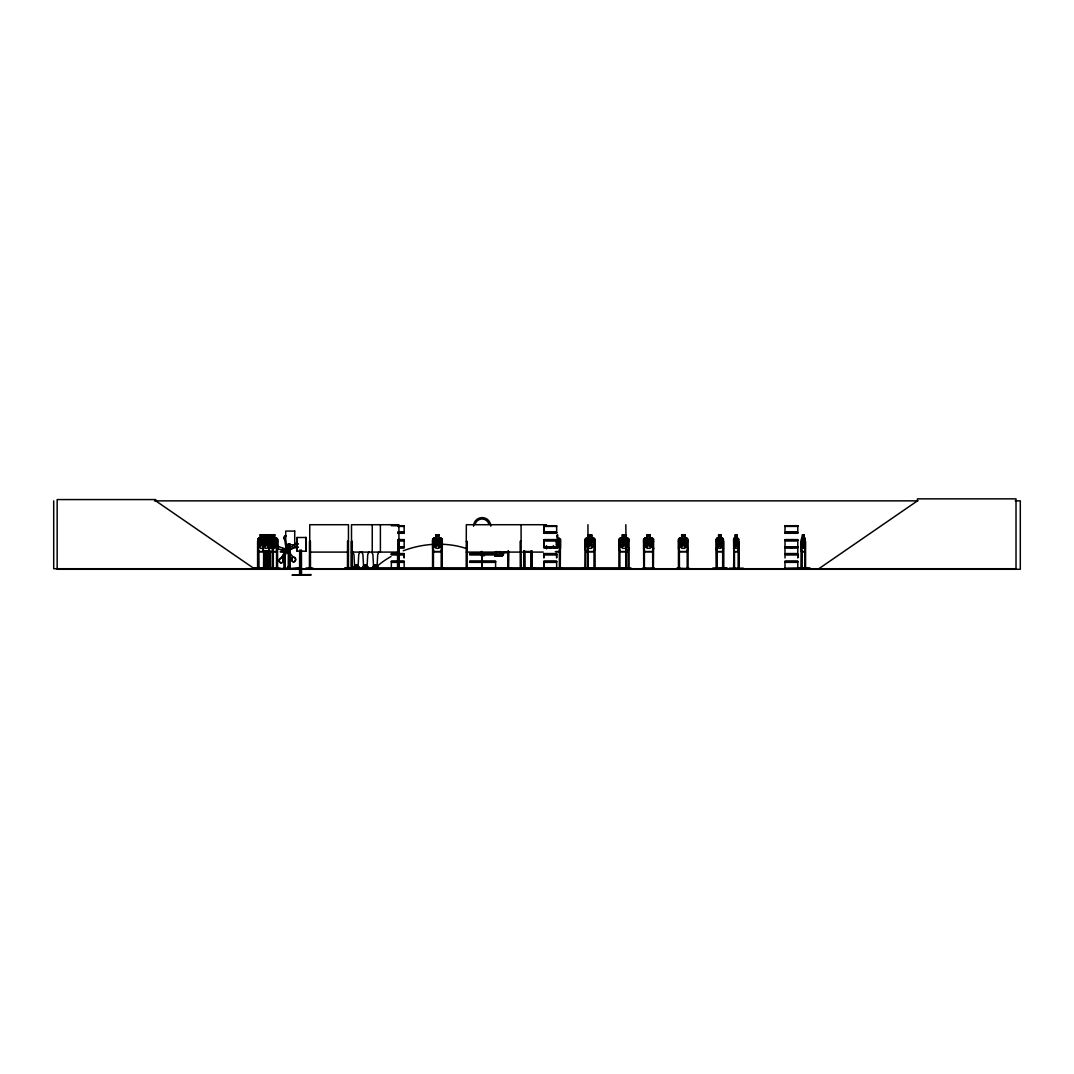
<?xml version="1.0" encoding="UTF-8"?>
<svg xmlns="http://www.w3.org/2000/svg" width="1074" height="1074" viewBox="0 0 1074 1074"><rect width="100%" height="100%" fill="white"/><g stroke="black" fill="none" stroke-linecap="round" stroke-linejoin="round"><path stroke-width="1.5" d="M404.146 554.828L404.133 557.97L404.16 554.828L391.352 554.828M481.407 555.647C482.79 556.963 482.951 553.875 481.407 554.721M556.641 554.828L556.641 557.97L556.654 554.828L543.847 554.828L543.847 557.97L543.86 554.828M797.781 554.828L797.781 557.97L797.794 554.828L784.987 554.828L785 557.97M392.641 568.696L402.911 568.696M593.976 568.012L583.007 568.146L593.264 568.576M583.007 568.2L593.264 568.723M631.136 568.723L620.879 568.2L631.136 568.576M631.136 568.2L619.926 568.012M288.087 550.506L287.134 549.042L294.612 545.23A2.282 1.973 -90 0 1 297.914 543.753M294.746 545.538L294.746 545.23A2.282 1.973 90 0 1 298.142 544.169M365.67 565.488L365.012 565.797L365.415 565.192M355.91 565.501L356.635 565.797L356.232 565.192M356.743 565.609L356.125 565.716M374.88 565.501L375.591 565.797L375.202 565.192M804.721 551.687L805.138 548.317L804.829 551.687L801.566 551.687L801.164 539.309L802.6 538.101M738.066 551.687L738.684 548.317M729.273 568.2L743.369 568.2M738.16 568.629L738.214 541.35L738.993 541.35L738.979 568.723M286.328 549.136L285.832 550.787L286.328 549.136L278.314 546.585A2.282 1.973 -90 0 0 277.79 545.579M272.581 551.687L273.36 548.317M268.688 551.566L269.44 548.317L268.742 551.687M716.304 548.331L716.962 551.687L722.627 551.687L723.366 548.317M722.627 551.687L723.446 548.331M276.622 551.566L277.629 548.317M511.385 568.643L504.082 568.643L511.479 568.723M712.626 568.2L727.246 568.2L712.68 568.723M313.058 568.643L305.848 568.643L313.152 568.723M313.111 568.2L305.889 568.2M560.306 548.317L559.339 551.566L555.983 551.566M557.446 548.317L558.91 545.619L558.91 539.336L557.446 538.208L557.54 534.731L557.393 538.208L560.467 539.296L560.467 548.331L559.406 551.687L555.298 551.687M441.078 551.566L442.193 548.317M439.051 534.731L438.944 538.208L441.159 538.101L442.3 539.296L442.3 548.331L441.159 551.687L433.614 551.687L432.621 548.331L432.661 539.309L433.681 538.101L435.869 538.101M687.011 551.687L688.152 548.331L687.038 551.687L679.453 551.687L678.5 548.331M520.286 568.643L520.138 541.35L521.065 541.35M520.702 568.723L535.134 568.576M526.743 568.643L520.648 568.2M653.542 548.317L652.415 551.566L644.695 551.566M653.65 548.331L652.495 551.687L644.601 551.687L643.568 548.331M628.948 548.317L627.82 551.566L620.074 551.566M629.055 548.331L627.901 551.687L619.993 551.687L618.96 548.331M265.708 568.643L265.533 551.002M801.191 568.723L801.714 538.208L804.802 538.208L805.245 539.336L805.285 548.331M348.271 568.643L348.204 541.35M354.165 567.904L353.776 566.481L353.789 568.643M398.293 548.317L399.273 545.619M269.185 546.022L269.963 543.914L271.897 547.19L270.42 543.202L271.829 539.323L269.024 539.336M553.54 546.841L554.493 547.069M430.728 568.643L443.817 568.2L440.796 568.643M433.453 568.643L433.453 541.35L432.46 541.35M676.808 568.2L689.844 568.643M679.359 568.696L679.533 567.716L678.338 567.716M466.183 568.2L466.331 524.716L546.491 524.716M618.691 568.629L618.785 567.716L619.926 567.716M642.99 568.2L643.782 568.146L643.071 568.723M291.98 558.493L291.712 558.762A2.282 1.973 90 0 0 293.229 561.783A2.282 1.973 90 0 0 295.538 559.541A2.282 1.973 90 0 0 293.215 557.299L287.765 550.264L286.637 551.365L291.833 558.493M273.333 542.41C274.259 537.269 277.844 539.336 273.951 543.202C277.911 547.243 274.394 549.27 273.387 543.914M555.97 542.41C556.923 537.282 560.601 539.336 556.614 543.202C560.4 547.203 557.285 549.257 556.023 543.914M286.718 550.975L281.442 558.346L285.845 550.438L287.107 551.338L282.999 559.5A2.282 1.973 -90 0 1 281.871 562.736A2.282 1.973 -90 0 1 279.307 560.897A2.282 1.973 -90 0 1 281.187 558.292L285.845 550.438L286.959 551.338L285.818 551.861M262.821 548.317L263.533 551.687L262.754 539.309L263.546 538.101M802.6 534.731L801.875 539.336L802.546 548.317L803.795 548.317L804.466 545.619L803.849 534.731M716.291 568.723L716.224 539.309L716.976 538.101L718.681 538.101L718.681 534.731M716.304 539.309L717.056 538.101L722.574 538.208L723.446 539.296L723.446 568.723M285.966 550.787L277.844 548.801A2.282 1.973 -90 0 1 276.461 549.499M278.139 548.559L277.978 548.801A2.282 1.973 -90 0 1 276.595 549.499M506.686 552.479L503.317 552.479L502.189 554.171L495.906 554.171M259.022 538.101L258.055 539.309L257.921 568.723M432.728 539.349L433.735 538.208M684.93 534.731L681.681 534.731L681.681 538.101L679.48 538.101L678.459 539.309L678.446 568.723M679.573 538.208L678.567 539.349L678.567 548.317M363.361 568.67L364.167 568.67L362.757 568.267L362.757 566.481L363.146 567.904M367.214 568.71L367.885 566.481L367.483 567.904M286.785 551.365L287.765 550.264M718.681 538.208L717.486 539.336L717.486 545.619L718.681 548.317L720.909 548.317L722.09 545.619L721.057 534.731L718.6 534.731L718.6 538.101M818.844 568.723L917.438 500.86L917.438 498.86L1016.017 498.86L1016.017 568.723L53.7 568.723L53.7 500.86M253.733 568.643L291.953 568.723M712.586 568.643L727.299 568.643M494.684 553.768L498.349 551.62C500.873 555.379 504.632 553.056 500.108 551.512M494.456 552.667L496.564 551.486M520.581 568.643L526.81 568.576M289.389 549.834L295.31 547.122L289.537 549.834M433.815 568.643L430.795 568.576M358.582 568.723L358.904 566.481L358.501 567.904M358.85 568.468L344.848 568.159L353.91 568.723M362.435 568.723L368.288 568.67L367.563 568.723M372.463 568.696L372.732 566.481L373.134 567.904M373.685 568.468L372.732 568.267L378.263 568.67L376.585 568.696M376.813 568.468L377.86 568.267L377.873 566.481L377.471 567.904M642.923 568.643L643.715 568.576L643.581 539.309L644.642 538.101L646.937 538.101L646.924 534.731L650.294 534.731L650.173 538.208L651.851 539.336L651.851 545.619L650.173 548.317L647.045 548.317L645.367 545.619L645.367 539.336L647.045 538.208L647.045 534.852L650.186 534.852M391.352 568.441L391.352 562.373L404.16 562.373L404.16 568.441L391.312 568.696M543.847 568.441L543.847 562.373L556.654 562.373L556.654 568.441L543.82 568.696M784.987 568.441L785 562.373L797.794 562.373L797.794 568.441L784.96 568.696M285.966 535.658A2.282 1.973 -90 0 0 285.241 539.98L285.926 549.23L287.537 549.109L287.255 544.437M154.495 500.86L917.948 500.86M1015.266 500.86L1020.3 500.86L1020.3 569.287L57.164 569.287L57.164 499.571L155.757 499.571L155.757 500.86L254.337 568.723M391.339 525.723L404.16 525.723M543.833 525.723L556.668 525.723M784.987 525.723L797.807 525.723M397.756 525.965L404.16 525.951L404.133 532.033L397.756 532.033M397.756 526.327L404.119 526.327L397.756 526.354M543.874 526.327L556.627 526.327L543.86 526.341L543.86 532.033L556.654 532.033L556.654 525.965L543.833 525.965L543.847 532.033M397.756 532.476L404.24 532.476M543.766 532.476L556.748 532.476M784.906 532.476L797.888 532.476M397.756 532.865L404.24 532.865M543.766 532.865L556.748 532.865M784.906 532.865L797.888 532.865M397.756 533.295L404.16 533.295M543.847 533.295L556.654 533.295M784.987 533.295L797.794 533.295M271.964 538.101L271.964 534.731L274.877 534.731L274.729 538.208L276.206 539.336L276.206 545.619L274.783 548.317L272.125 548.317M439.078 534.731L435.843 534.731L435.95 538.208L434.366 539.336L434.366 545.619L435.977 548.317L438.971 548.317L440.582 545.619L440.582 539.336L438.971 538.208M260.217 534.852L263.721 534.852M265.077 534.852L271.118 534.852M272.071 534.852L274.783 534.852M435.95 534.852L438.971 534.852M588.498 534.852L591.653 534.852L591.653 538.208L593.331 539.336L593.331 545.619L591.653 548.317L588.498 548.317L586.82 545.619L586.82 539.336L588.498 538.208L588.391 534.731L591.761 534.731L591.761 538.101L593.935 538.101L595.13 539.296L595.13 548.331L593.976 551.687L586.068 551.687L585.021 548.331M625.578 534.852L622.437 534.852L622.437 538.208L620.745 539.336L620.745 545.619L622.437 548.317L625.578 548.317L627.256 545.619L627.256 539.336L625.578 538.208L625.686 534.731L622.316 534.731L622.316 538.101L620.02 538.101L618.96 539.309L618.893 568.723M681.789 534.852L684.823 534.852L684.782 538.208L686.393 539.336L686.393 545.619L684.782 548.317L681.789 548.317L680.178 545.619L680.178 539.336L681.789 538.208L681.708 534.731M718.681 534.852L720.99 534.852M736.992 534.852L735.328 534.852L735.421 538.208L734.482 539.336L735.328 548.317L736.898 548.317L737.744 545.619L736.898 534.852M802.546 534.852L803.902 534.852M267.345 535.402L269.064 535.402M735.609 535.402L736.616 535.402L736.616 536.53L735.609 536.53M267.345 536.53L269.064 536.53M260.901 538.101L258.619 538.101L276.676 538.208L277.723 539.296L277.723 548.331L276.689 551.687L258.592 551.687L257.975 548.317M262.378 534.731L262.392 538.208L265.654 538.101M267.345 538.101L267.345 534.731L267.265 538.208L268.956 538.101L268.956 534.731M264.996 538.101L264.996 534.731L271.185 534.731L271.118 538.208L272.635 538.101M274.823 538.101L276.716 538.101M557.487 538.101L559.433 538.101M588.391 538.101L586.095 538.101L585.021 539.309L584.86 568.723M625.686 538.101L627.874 538.101L629.055 539.296L629.122 568.2M650.294 538.101L652.468 538.101L653.65 539.296L653.381 568.576L654.16 568.643M688.072 568.723L688.152 539.296L686.984 538.101L684.89 538.101L684.89 534.731M720.99 538.101L722.601 538.101M804.815 538.101L803.849 538.101L803.943 534.731L802.506 534.731L802.506 538.101M433.695 538.208L441.119 538.208L442.26 539.296L442.152 568.723M593.895 538.208L586.149 538.208L585.142 539.349L585.142 548.317M679.533 538.208L686.971 538.208M262.754 539.309L262.835 548.331M269.587 539.296L268.715 538.101L269.587 539.296L269.587 548.331M432.621 539.309L432.54 568.723L432.688 567.716M560.467 539.296L560.266 568.723M733.596 568.723L734.227 538.101L738.12 538.208L738.737 539.296L738.737 568.723M271.118 538.208L272.232 539.336L274.783 539.336L274.783 545.619M397.756 539.591L404.16 539.591M543.847 539.591L556.654 539.591M784.987 539.591L797.794 539.591M285.348 540.088L285.926 549.23M397.756 540.021L404.24 540.021M543.766 540.021L556.748 540.021M784.906 540.021L797.888 540.021M397.756 540.41L404.24 540.41M543.766 540.41L556.748 540.41M784.906 540.41L797.888 540.41M397.756 540.853L404.16 540.853L404.16 546.908L397.756 546.921M556.668 547.176L543.726 547.055L543.847 540.853L556.654 540.853M258.606 541.35L257.599 541.35L257.599 568.723M272.393 541.35L273.266 541.35M277.575 541.35L276.595 541.35L276.501 568.723M348.459 541.35L347.546 541.35L347.479 568.723M398.91 541.35L397.93 541.35L397.836 568.723M441.159 541.35L442.152 541.35M466.331 541.35L467.257 541.35L467.15 568.723M560.306 541.35L559.326 541.35L559.42 568.723M584.968 541.35L585.894 541.35L585.786 568.723M587.948 541.35L587.908 568.723M595.009 541.35L594.083 541.35L593.976 568.723M618.893 541.35L619.819 541.35L619.926 568.723M625.82 541.35L626.182 568.723M628.948 541.35L628.022 541.35L628.022 568.723L627.914 567.716L629.055 567.716M643.514 541.35L644.467 541.35L644.373 568.723M653.569 541.35L652.616 541.35L652.723 568.723M678.432 541.35L679.426 541.35M688.139 541.35L687.159 541.35L687.212 568.656M716.264 541.35L717.164 541.35L717.244 568.723M733.649 541.35L734.428 541.35M801.231 541.35L801.513 568.723M269.024 545.619L271.118 545.619L271.172 539.296L269.936 542.41L268.809 539.443M278.354 546.894L278.461 546.585A2.282 1.973 -90 0 0 277.522 545.23M397.756 546.747L404.16 546.908M797.807 546.921L784.987 546.921L784.987 540.853L797.794 540.853L797.794 546.908L784.866 547.015L797.807 547.243M397.756 547.19L404.16 547.243M397.756 547.498L404.16 547.498M543.833 547.471L556.668 547.485M784.987 547.471L797.807 547.485M397.877 547.753L398.669 547.753M549.324 547.753L551.177 547.753M790.477 547.753L792.317 547.753M397.756 547.888L404.133 547.874M543.86 547.874L556.641 547.874M785 547.874L797.781 547.874M269.024 548.317L271.118 548.317L272.232 545.619L272.232 539.336M738.737 539.296L736.952 538.101L737.046 534.731L735.274 534.731L735.328 538.208L734.119 538.101L733.582 539.309L733.69 548.331M286.691 548.908L282.65 548.908L282.65 551.324M287.134 549.042L287.107 544.437M287.107 551.338L280.327 551.324L280.327 552.036L288.946 552.036M258.646 551.566L276.676 551.566M433.695 551.566L441.119 551.566M481.139 551.606L482.28 551.606M524.636 551.566L530.905 551.566M586.149 551.566L593.895 551.566M679.533 551.566L686.971 551.566M717.016 551.566L722.574 551.566M734.146 551.566L738.12 551.566M801.607 551.566L804.802 551.566M524.568 551.687L530.959 551.687M733.582 548.331L734.106 551.687L738.16 551.687M504.995 551.915L506.123 551.915M309.755 552.09L348.459 552.09M351.493 552.09L398.91 552.09M466.331 552.09L543.269 552.09M495.906 552.479L502.189 552.479M506.794 552.6L503.424 552.6L503.424 554.896L502.229 555.956L494.698 555.956M391.352 553.553L404.16 553.553M469.687 553.553L482.481 553.553M482.803 553.553L495.597 553.553M543.847 553.553L556.654 553.553M391.258 553.996L404.24 553.996M469.593 553.996L495.691 553.996M543.766 553.996L556.748 553.996M784.906 553.996L797.888 553.996M391.258 554.385L404.24 554.385M469.593 554.385L495.691 554.385M543.766 554.385L556.748 554.385M784.906 554.385L797.888 554.385M469.687 554.828L498.242 554.815L498.229 555.755M481.407 555.755L484.468 555.755M494.711 555.849L502.176 555.849M293.108 557.393L293.363 557.299A2.282 1.973 -90 0 1 295.686 559.541A2.282 1.973 -90 0 1 293.363 561.783A2.282 1.973 -90 0 1 291.846 558.762M391.352 561.111L404.16 561.111M469.687 561.111L482.481 561.111M482.803 561.111L495.597 561.111M543.847 561.111L556.654 561.111M784.987 561.111L797.794 561.111M391.258 561.554L404.24 561.554M469.593 561.554L495.691 561.554M543.766 561.554L556.748 561.554M784.906 561.554L797.888 561.554M391.258 561.944L404.24 561.944M469.593 561.944L495.691 561.944M543.766 561.944L556.748 561.944M784.906 561.944L797.888 561.944M469.687 562.373L482.481 562.373M482.803 562.373L495.597 562.373L495.597 568.441L469.647 568.696M257.532 567.716L258.888 567.716L258.888 568.723M263.586 567.716L264.62 567.716M267.292 567.716L265.439 567.716L265.439 568.723M269.95 567.716L268.782 567.716L268.795 568.723L268.876 551.002M272.313 567.716L273.36 567.716M276.501 567.716L277.656 567.716L277.656 568.723M309.406 567.716L310.507 567.716L310.48 568.723L310.413 541.35L309.5 541.35L309.5 568.723M347.452 567.716L348.553 567.716L348.741 568.723M351.225 567.716L352.393 567.716L352.42 568.656M399.004 567.716L397.501 567.716L397.501 568.723L397.608 551.244M442.26 567.716L441.065 567.716L441.065 568.723M466.223 567.716L467.365 567.716L467.365 568.723M507.693 567.716L508.781 567.716L508.767 568.723M521.172 567.716L520.031 567.716L520.031 568.723M524.81 567.716L523.669 567.716L523.669 568.723L523.763 551.002M530.959 567.716L532.1 567.716M559.232 567.716L560.4 567.716M584.86 567.716L586.001 567.716L586.001 568.723M593.976 567.716L595.117 567.716L595.117 568.723L595.009 539.336M653.65 567.716L652.536 567.716L652.509 568.723M716.17 567.716L717.257 567.716M722.614 567.716L723.715 567.716M733.569 567.716L734.509 567.716M738.133 567.716L739.073 567.716M801.15 567.716L802.023 567.716M804.788 567.716L805.661 567.716M348.741 567.864L626.451 567.864L626.451 568.723M280.327 568.146L253.786 568.159L280.301 568.723M299.633 568.146L280.932 568.723L288.235 568.186L288.356 543.712M481.018 568.146L483.958 568.146M511.479 568.146L486.146 568.723M555.271 568.012L563.004 568.643M644.548 568.012L652.536 568.012M654.039 568.146L653.301 568.146L654.026 568.723M798.21 568.146L810.199 568.629L798.197 568.576M299.592 568.186L292.289 568.723M391.366 568.28L404.133 568.28M430.795 568.2L433.95 568.723M469.7 568.28L495.584 568.28M556.641 568.28L543.86 568.28L543.86 562.373M785 568.28L797.781 568.28M798.197 568.2L810.185 568.2M353.843 568.576L344.861 568.2M440.729 568.576L443.884 568.643M689.776 568.576L686.81 568.643M299.579 572.858L301.512 572.858M310.95 574.563L292.249 575.14L310.95 575.14L303.606 574.563M292.289 575.1L299.565 575.1L299.673 550.13M285.496 540.088L285.107 539.98A2.282 1.973 -90 0 1 286.342 535.698M366.932 568.468L367.295 568.67M357.951 568.468L358.179 568.696M441.159 568.643L441.266 541.35M269.681 568.643L269.668 551.002M263.842 568.629L263.922 551.002M352.084 568.629L352.003 567.716M277.105 568.629L276.931 567.716M269.467 568.643L269.52 567.716M734.495 568.629L734.428 551.002M267.184 538.208L268.312 539.336L268.312 545.619L267.184 548.317L265.077 548.317L263.949 545.619L263.949 539.336L265.077 538.208L265.09 534.731M628.948 539.336L627.82 538.208L620.074 538.208L619.067 539.349L619.067 548.317M653.542 539.336L652.415 538.208L644.695 538.208L643.688 539.349L643.688 548.317M262.392 538.208L263.506 539.336L263.506 545.619L262.392 548.317L260.297 548.317L259.183 545.619L260.136 534.731L263.815 534.731L263.748 538.101L263.654 534.852M295.162 547.122L295.498 547.351A2.282 1.973 -90 0 0 297.901 547.364M553.271 545.619L554.721 548.317M398.293 547.069L398.91 546.841M804.708 538.101L805.339 568.723M432.728 548.317L433.735 551.566M716.304 548.317L717.043 551.687M258.055 548.317L258.727 551.566M733.649 548.317L734.2 551.687M801.204 548.317L801.674 551.687M805.567 568.723L805.567 541.35L804.869 541.35L804.829 568.723M805.097 567.716L805.164 568.723M801.929 551.002L801.969 568.723M801.647 567.716L801.647 568.723M797.794 547.498L797.781 553.553L784.987 553.553L784.987 547.498M738.469 567.716L738.469 568.723M734.119 541.35L734.173 568.723M733.958 541.35L734.012 568.723M723.581 568.723L723.621 541.35L722.708 541.35L722.641 568.723M723.285 539.336L723.285 548.317M723.111 567.716L723.218 568.723M722.963 541.35L722.883 568.723M716.908 541.35L716.989 568.723M716.667 567.716L716.626 568.723L716.385 539.349M689.709 568.723L686.675 568.723M688.246 568.723L688.246 567.716L687.051 567.716L687.051 568.723M687.91 567.716L687.924 568.723M687.387 567.716L687.373 568.723M679.318 541.35L679.426 568.723M679.184 567.716L679.211 568.723M678.661 567.716L678.674 568.723M653.475 567.716L653.301 568.723M644.548 568.723L644.548 567.716L643.433 567.716L643.407 568.723M643.662 567.716L643.782 568.723M628.84 567.716L628.84 568.723M626.29 568.723L625.833 524.716M624.45 567.864L624.45 568.723M624.263 567.864L624.263 568.723M589.384 567.864L589.384 568.723M587.961 524.716L587.948 568.723M587.559 567.864L587.559 568.723M585.075 567.716L585.075 568.723M560.131 541.35L560.131 568.723M559.621 567.716L559.648 568.723M559.232 567.716L559.232 568.723M557.446 539.336L557.446 545.619M556.963 535.402L556.963 536.53M546.491 545.646L546.491 548.868M543.86 540.853L543.86 546.747M532.006 551.002L532.1 568.723M531.805 551.002L531.952 568.723M531.684 567.716L531.643 568.723M531.388 567.716L531.415 568.723M531.268 551.002L531.187 568.723M531.053 551.002L530.972 568.723M524.716 551.002L524.797 568.723M524.501 551.002L524.582 568.723M524.354 567.716L524.381 568.723M523.978 551.002L524.099 568.723M521.065 524.716L521.212 568.723M520.957 567.716L520.957 568.723M508.687 551.244L508.512 568.723M508.432 551.244L508.324 568.723M508.19 567.716L508.15 568.723M508.029 551.244L507.962 568.723M507.787 551.244L507.774 568.723M503.317 552.479L503.317 554.842M482.32 568.723L482.119 551.526L482.065 568.723M466.64 567.864L466.64 568.723M442.045 541.35L442.045 568.723M441.387 567.716L441.401 568.723M433.547 568.723L433.547 567.716L432.352 567.716L432.352 568.723M433.225 567.716L433.211 568.723M399.004 568.723L398.91 524.716L351.493 524.716L351.614 568.723M398.723 541.35L398.723 568.723M398.602 567.716L398.575 568.723M398.253 567.716L398.212 568.723M398.105 541.35L398.011 568.723M380.397 524.716L380.397 552.09M376.088 567.904L376.088 564.911L374.517 564.911L374.517 567.904M372.248 524.716L372.248 552.09M366.1 567.904L366.1 564.911L364.542 564.911L364.542 567.904M357.118 567.904L357.118 564.911L355.561 564.911L355.561 567.904M352.205 568.723L352.299 541.35L351.319 541.35L351.225 568.723M350.728 567.864L350.728 568.723M348.459 568.723L348.459 524.716L309.755 524.716L309.674 568.723M347.949 567.716L348.057 568.723M347.801 541.35L347.721 568.723M310.158 541.35L310.238 568.723M309.903 567.716L309.862 568.723M305.929 537.497L305.929 551.19M301.418 550.13L301.512 574.563M300.68 550.13L300.68 574.563M297.149 537.497L297.149 551.19M290.101 543.712L290.101 568.146L290.195 566.441L288.262 566.441L288.275 568.723M289.349 543.712L289.349 568.146M286.382 551.324L286.382 552.036M285.254 552.036L285.254 568.576M284.986 552.036L284.986 568.576M284.717 548.908L284.717 551.324M283.925 548.908L283.925 551.324M284.019 552.036L283.912 568.723M283.429 548.908L283.429 551.324M282.892 551.324L282.892 552.036M277.575 539.336L277.575 568.723M277.226 567.716L277.267 568.723M276.783 541.35L276.756 568.723M273.346 548.331L273.427 539.296L272.554 538.101L273.266 539.336L273.346 568.723M272.997 547.794L273.078 568.723M272.89 567.716L272.809 568.723M272.648 541.35L272.581 568.723M272.393 547.794L272.313 568.723M272.031 534.731L272.125 538.208M271.037 534.852L271.037 538.208M269.856 551.002L269.95 568.723M269.507 539.296L269.507 548.331M269.185 567.716L269.238 568.723M267.211 551.002L267.278 568.723M266.929 534.852L266.929 538.208M266.943 551.002L267.01 568.723M266.741 567.716L266.701 568.723L266.594 551.002M266.325 551.002L266.352 568.723M266.164 567.716L266.164 568.723M265.842 567.716L265.869 568.723M264.54 551.002L264.54 568.723M264.271 551.002L264.352 568.723L264.164 567.716M263.654 551.002L263.586 568.723M262.298 534.852L262.298 538.208M262.016 535.402L262.016 536.53M261.532 535.402L261.532 536.53M258.606 551.002L258.686 568.723M258.485 541.35L258.552 568.723M258.216 539.349L258.284 568.723M257.814 541.35L257.814 568.723M376.45 566.857A73.556 53.7 -11.2 0 1 390.99 556.547M403.274 550.787A73.556 53.7 -11.2 0 1 432.822 544.384M441.401 544.236A73.556 53.7 -11.2 0 1 466.452 548.572M378.719 551.794A3.423 3.423 0 0 1 377.726 554.211L377.014 567.408L373.591 567.408L372.879 554.211A3.423 3.423 0 0 1 371.886 551.794M368.744 551.794A3.423 3.423 0 0 1 367.738 554.211L367.026 567.408L363.616 567.408L362.905 554.211A3.423 3.423 0 0 1 361.898 551.794M473.54 526.193A8.619 8.619 0 0 1 482.159 517.574A8.619 8.619 0 0 1 490.791 526.193M475.07 524.327A7.196 7.196 0 0 1 488.979 524.327M359.763 551.794A3.423 3.423 0 0 1 358.756 554.211L358.045 567.408L354.635 567.408L353.923 554.211A3.423 3.423 0 0 1 352.916 551.794M287.778 551.606A2 1.732 -90 0 1 285.442 551.66A2 1.732 -90 0 1 285.187 548.975A2 1.732 -90 0 1 287.483 548.465M298.116 546.948A2.282 1.973 90 0 1 295.35 547.351M288.409 551.204A2 1.732 -90 0 1 285.791 551.66A2 1.732 -90 0 1 285.859 548.599A2 1.732 -90 0 1 288.463 549.217M282.865 559.5A2.282 1.973 -90 0 1 281.737 562.736A2.282 1.973 -90 0 1 279.159 560.897A2.282 1.973 -90 0 1 281.321 558.292M804.493 547.055L803.312 543.914L802.13 547.055L803.03 543.176L802.265 539.269L803.795 539.336L803.795 545.619L802.546 545.619L802.546 539.336L803.298 542.41L804.439 539.323L803.58 543.202L804.493 547.055M737.717 547.055L736.254 543.914L734.777 547.055L735.891 543.176L734.925 539.269L736.898 539.336L736.898 545.619L735.328 545.619L735.328 539.336L736.227 542.41L737.65 539.323L736.589 543.202L737.717 547.055M263.184 547.055L261.237 543.914L259.304 547.19L260.767 543.176L259.478 539.269L261.197 542.41L263.103 539.323L261.68 543.202L263.184 547.055M268.218 547.055L266.245 543.914L264.298 547.19L265.775 543.176L264.473 539.269L266.218 542.41L268.124 539.323L266.701 543.202L268.218 547.055M721.983 547.055L721.178 547.069L719.916 543.914L718.613 547.163L717.821 547.055L719.405 543.176L717.915 539.323L719.875 542.41L721.903 539.323L720.386 543.202L721.983 547.055M440.246 547.055L439.212 547.163L437.44 543.914C436.232 549.23 432.352 547.297 436.756 543.176C432.5 539.323 436.299 537.295 437.387 542.41C438.434 537.295 442.475 539.296 438.085 543.202L440.246 547.055M686.152 547.055L685.051 547.069L683.346 543.914C682.111 549.042 678.164 547.941 682.661 543.176C678.406 539.323 682.191 537.295 683.292 542.41C684.339 537.295 688.394 539.296 683.99 543.202L686.152 547.055M593.023 547.055L591.935 547.163L590.082 543.914C588.633 549.042 584.766 547.955 589.371 543.176C584.914 539.309 588.888 537.295 590.029 542.41C591.304 537.564 595.332 538.598 590.767 543.202L593.023 547.055M626.947 547.055L625.806 547.069L624.021 543.914C622.745 549.002 618.597 547.995 623.296 543.176C618.839 539.309 622.813 537.295 623.967 542.41C625.243 537.564 629.257 538.598 624.692 543.202L626.947 547.055M651.556 547.055L650.482 547.163L648.629 543.914C647.179 549.042 643.326 547.955 647.917 543.176C643.474 539.309 647.434 537.295 648.575 542.41C649.851 537.564 653.865 538.598 649.3 543.202L651.556 547.055M353.427 568.656L355.185 568.67L353.453 568.643M258.7 538.101L257.908 539.309L258.727 538.208M797.807 525.938L784.987 525.965L785 532.033L797.794 532.033L797.794 525.965M797.767 526.327L785.013 526.327L797.781 526.341M294.719 531.08L285.724 531.08L285.724 544.773L294.719 544.773L294.719 531.08M263.251 535.402L260.673 535.402L260.673 536.53L263.251 536.53L263.251 535.402M266.808 535.402L265.453 535.402L265.453 536.53L266.808 536.53L266.808 535.402M270.742 535.402L269.399 535.402L269.399 536.53L270.742 536.53L270.742 535.402M274.313 535.402L272.595 535.402L272.595 536.53L274.313 536.53L274.313 535.402M438.434 535.402L436.514 535.402L436.514 536.53L438.434 536.53L438.434 535.402M591.089 535.402L589.062 535.402L589.062 536.53L591.089 536.53L591.089 535.402M625.014 535.402L623.001 535.402L623.001 536.53L625.014 536.53L625.014 535.402M649.622 535.402L647.595 535.402L647.595 536.53L649.622 536.53L649.622 535.402M684.259 535.402L682.326 535.402L682.326 536.53L684.259 536.53L684.259 535.402M720.506 535.402L719.083 535.402L719.083 536.53L720.506 536.53L720.506 535.402M803.58 535.402L802.775 536.53L803.58 535.402M306.036 537.497L297.042 537.497L297.042 551.19L306.036 551.19L306.036 537.497M262.392 539.336L260.297 539.336L260.297 545.619L262.392 545.619L262.392 539.336M267.184 539.336L265.077 539.336L265.077 545.619L267.184 545.619L267.184 539.336M438.971 539.336L435.977 539.336L435.977 545.619L438.971 545.619L438.971 539.336M591.653 539.336L588.498 539.336L588.498 545.619L591.653 545.619L591.653 539.336M625.578 539.336L622.437 539.336L622.437 545.619L625.578 545.619L625.578 539.336M650.173 539.336L647.045 539.336L647.045 545.619L650.173 545.619L650.173 539.336M684.782 539.336L681.789 539.336L681.789 545.619L684.782 545.619L684.782 539.336M720.909 539.336L718.681 539.336L718.681 545.619L720.909 545.619L720.909 539.336M556.668 546.908L543.833 546.908L556.668 546.921"/></g></svg>
